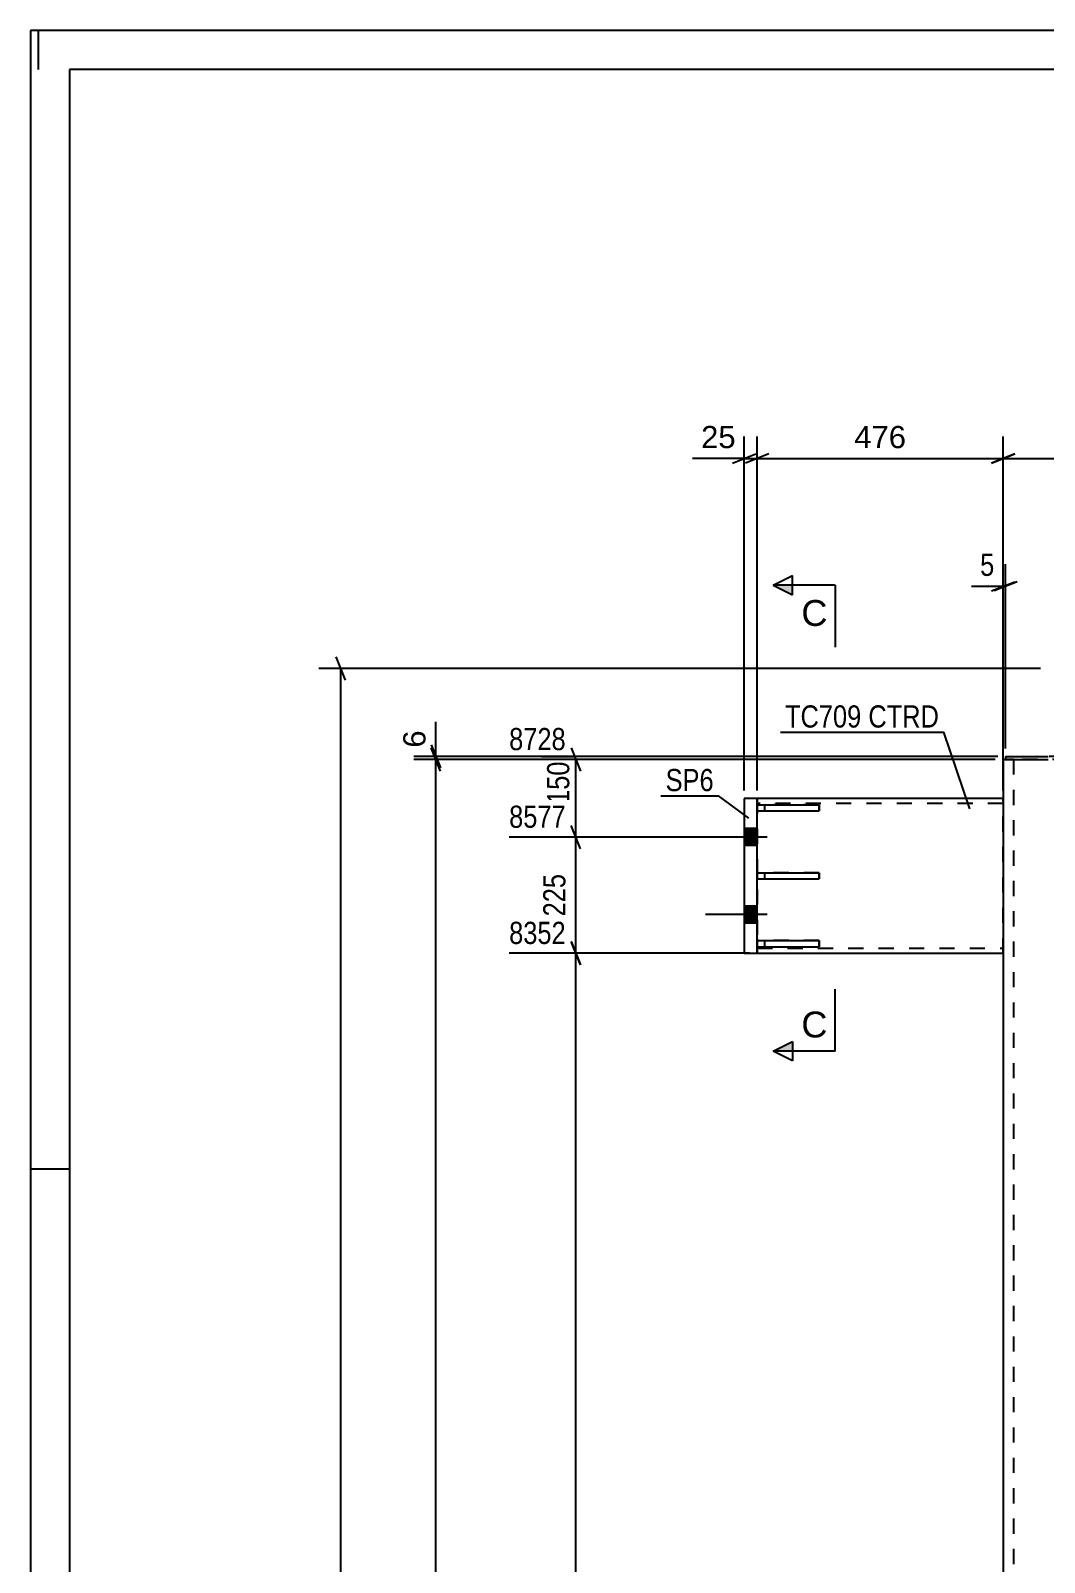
# Model space of a CAD drawing. Header units: millimetres. Extents: x 0 to 841, y 0 to 594.
# Drawn here: x 0 to 130.9, y 396.3 to 594 of the extents above; entities that cross this region are included whole.
import ezdxf

# ---------------------------------------------------------------- set-up
doc = ezdxf.new("R2010")
doc.units = ezdxf.units.MM
doc.linetypes.add('DXK_LINE_DOT2', pattern=[3.9198, 1.9599, -1.9599])
doc.styles.add('Arial', font='ARIAL.TTF', dxfattribs={"height": 0.2})
doc.styles.add('Arial Narrow', font='ARIALN.TTF', dxfattribs={"height": 0.2})

# ---------------------------------------------------------------- blocks, each defined once
blk = doc.blocks.new('Unknown-284928707-1132')
at = {"color": 5, "linetype": 'Continuous'}
for p, q in [((841, 594), (0, 594)), ((0, 594), (0, 0)), ((1, 589), (1, 594)), ((836, 589), (5, 589)), ((5, 589), (5, 5)), ((5, 447), (0, 447))]:
    blk.add_line(p, q, dxfattribs=at)
blk = doc.blocks.new('Part-284928707-2670 - 2604')
at = {"color": 2, "linetype": 'Continuous'}
for p, q in [((125.86, 500.31), (131.36, 500.31)), ((125.86, 500.31), (125.86, 499.91)), ((158.53, 500.31), (153.03, 500.31)), ((158.53, 500.31), (158.53, 499.91)), ((125.86, 499.91), (126.98, 499.91)), ((158.53, 499.91), (157.41, 499.91))]:
    blk.add_line(p, q, dxfattribs=at)
at = {"color": 7, "linetype": 'DXK_LINE_DOT2'}
for p, q in [((153.03, 500.31), (131.36, 500.31)), ((157.41, 499.91), (126.98, 499.91))]:
    blk.add_line(p, q, dxfattribs=at)
blk = doc.blocks.new('Part-284928707-2676 - 2604')
at = {"color": 7, "linetype": 'DXK_LINE_DOT2'}
for p, q in [((101.79, 476.53), (93.79, 476.53)), ((93.79, 476.53), (93.79, 475.73)), ((93.79, 475.73), (101.79, 475.73)), ((94.79, 475.73), (94.79, 476.53)), ((101.79, 475.73), (101.79, 476.53))]:
    blk.add_line(p, q, dxfattribs=at)
blk = doc.blocks.new('Part-284928707-2679 - 2604')
at = {"color": 2, "linetype": 'Continuous'}
for p, q in [((93.79, 476.53), (101.79, 476.53)), ((93.79, 476.53), (93.79, 475.73)), ((93.79, 475.73), (101.79, 475.73)), ((101.79, 476.53), (101.79, 475.73))]:
    blk.add_line(p, q, dxfattribs=at)
at = {"color": 7, "linetype": 'DXK_LINE_DOT2'}
blk.add_line((94.79, 475.73), (94.79, 476.53), dxfattribs=at)
blk = doc.blocks.new('Part-284928707-2685 - 2604')
at = {"color": 2, "linetype": 'Continuous'}
for p, q in [((92.12, 494.89), (92.12, 474.89)), ((93.79, 494.89), (92.12, 494.89)), ((93.79, 474.89), (93.79, 494.89)), ((92.12, 474.89), (93.79, 474.89))]:
    blk.add_line(p, q, dxfattribs=at)
blk = doc.blocks.new('Part-284928707-2635 - 2604')
at = {"color": 2, "linetype": 'Continuous'}
for p, q in [((125.53, 499.91), (125.53, 240.85)), ((125.53, 499.91), (125.86, 499.91)), ((126.98, 499.91), (131.36, 499.91))]:
    blk.add_line(p, q, dxfattribs=at)
at = {"color": 7, "linetype": 'DXK_LINE_DOT2'}
for p, q in [((126.96, 499.91), (125.86, 499.91)), ((126.31, 499.91), (126.98, 499.91)), ((126.86, 499.91), (126.86, 240.85)), ((126.96, 499.91), (126.98, 499.91))]:
    blk.add_line(p, q, dxfattribs=at)
blk = doc.blocks.new('Bolt-284928707-2639 - 2604')
at = {"linetype": 'Continuous'}
for points in [[(92.12, 490.99), (92.12, 488.79), (93.79, 488.79), (93.79, 490.99)], [(92.12, 490.99), (92.12, 488.79), (93.79, 488.79), (93.79, 490.99)], [(92.12, 480.99), (92.12, 478.79), (93.79, 478.79), (93.79, 480.99)], [(92.12, 480.99), (92.12, 478.79), (93.79, 478.79), (93.79, 480.99)]]:
    blk.add_hatch(color=1, dxfattribs=at).paths.add_polyline_path(points)
at = {"color": 1, "linetype": 'Continuous'}
for p, q in [((93.79, 490.99), (92.12, 490.99)), ((93.79, 490.99), (92.12, 490.99)), ((95.06, 489.89), (87.12, 489.89)), ((95.06, 489.89), (87.12, 489.89)), ((93.79, 488.79), (92.12, 488.79)), ((93.79, 488.79), (92.12, 488.79)), ((93.79, 480.99), (92.12, 480.99)), ((93.79, 480.99), (92.12, 480.99)), ((95.06, 479.89), (87.12, 479.89)), ((95.06, 479.89), (87.12, 479.89)), ((93.79, 478.79), (92.12, 478.79)), ((93.79, 478.79), (92.12, 478.79))]:
    blk.add_line(p, q, dxfattribs=at)
blk = doc.blocks.new('Part-284928707-2658 - 2604')
at = {"color": 7, "linetype": 'DXK_LINE_DOT2'}
for p, q in [((101.79, 494.06), (93.79, 494.06)), ((93.79, 494.06), (93.79, 493.26)), ((93.79, 493.26), (101.79, 493.26)), ((94.79, 493.26), (94.79, 494.06)), ((101.79, 493.26), (101.79, 494.06))]:
    blk.add_line(p, q, dxfattribs=at)
blk = doc.blocks.new('Part-284928707-2659 - 2604')
at = {"color": 7, "linetype": 'DXK_LINE_DOT2'}
for p, q in [((101.79, 485.29), (93.79, 485.29)), ((93.79, 485.29), (93.79, 484.49)), ((93.79, 484.49), (101.79, 484.49)), ((94.79, 484.49), (94.79, 485.29)), ((101.79, 484.49), (101.79, 485.29))]:
    blk.add_line(p, q, dxfattribs=at)
blk = doc.blocks.new('Part-284928707-2660 - 2604')
at = {"color": 2, "linetype": 'Continuous'}
for p, q in [((93.79, 494.06), (101.79, 494.06)), ((93.79, 494.06), (93.79, 493.26)), ((93.79, 493.26), (101.79, 493.26)), ((101.79, 494.06), (101.79, 493.26))]:
    blk.add_line(p, q, dxfattribs=at)
at = {"color": 7, "linetype": 'DXK_LINE_DOT2'}
blk.add_line((94.79, 493.26), (94.79, 494.06), dxfattribs=at)
blk = doc.blocks.new('Part-284928707-2661 - 2604')
at = {"color": 2, "linetype": 'Continuous'}
for p, q in [((93.79, 485.29), (101.79, 485.29)), ((93.79, 485.29), (93.79, 484.49)), ((93.79, 484.49), (101.79, 484.49)), ((101.79, 485.29), (101.79, 484.49))]:
    blk.add_line(p, q, dxfattribs=at)
at = {"color": 7, "linetype": 'DXK_LINE_DOT2'}
blk.add_line((94.79, 484.49), (94.79, 485.29), dxfattribs=at)
blk = doc.blocks.new('Part-284928707-2765 - 2604')
at = {"color": 2, "linetype": 'Continuous'}
for p, q in [((125.53, 494.89), (93.79, 494.89)), ((93.79, 474.89), (125.53, 474.89))]:
    blk.add_line(p, q, dxfattribs=at)
at = {"color": 7, "linetype": 'DXK_LINE_DOT2'}
for p, q in [((93.79, 494.89), (93.79, 474.89)), ((125.53, 474.89), (125.53, 494.89)), ((125.53, 494.22), (93.79, 494.22)), ((93.79, 475.56), (125.53, 475.56))]:
    blk.add_line(p, q, dxfattribs=at)
blk = doc.blocks.new('StraightDimension-284928707-3019 - 2604')
at = {"color": 7, "linetype": 'Continuous'}
for p, q in [((125.53, 500.91), (125.53, 525.11)), ((125.86, 501.31), (125.86, 525.11)), ((124.03, 521.66), (127.03, 522.86)), ((127.36, 522.86), (124.36, 521.66)), ((125.53, 522.26), (125.86, 522.26))]:
    blk.add_line(p, q, dxfattribs=at)
at = {"color": 0}
blk.add_wipeout([(125, 523.01), (125, 527.21), (121.97, 527.21), (121.97, 523.01)], dxfattribs=at)
at = {"color": 7, "linetype": 'Continuous'}
blk.add_line((125.53, 522.26), (121.45, 522.26), dxfattribs=at)
blk.add_line((125.53, 522.26), (121.45, 522.26), dxfattribs=at)
at = {"color": 3, "style": 'Arial Narrow'}
blk.add_text('5', height=2.86, dxfattribs=at).set_placement((122.57, 523.61))
blk = doc.blocks.new('StraightDimension-284928707-3043 - 2604')
at = {"color": 7, "linetype": 'Continuous'}
for p, q in [((92.79, 474.89), (61.77, 474.89)), ((70.98, 473.39), (69.78, 476.39)), ((70.38, 285.56), (70.38, 474.89)), ((69.78, 287.06), (70.98, 284.06)), ((87.82, 285.56), (61.77, 285.56))]:
    blk.add_line(p, q, dxfattribs=at)
at = {"color": 0, "linetype": 'Continuous'}
blk.add_wipeout([(69.68, 475.49), (69.68, 479.69), (61.17, 479.69), (61.17, 475.49)], dxfattribs=at)
at = {"color": 0}
blk.add_wipeout([(69.63, 384.48), (65.43, 384.48), (65.43, 375.97), (69.63, 375.97)], dxfattribs=at)
at = {"color": 3, "linetype": 'Continuous', "style": 'Arial Narrow'}
blk.add_text('8352', height=2.863, dxfattribs=at).set_placement((61.77, 476.09))
at = {"color": 3, "style": 'Arial Narrow'}
blk.add_text('2840', height=2.863, rotation=90.0002, dxfattribs=at).set_placement((69.03, 376.57))
blk = doc.blocks.new('StraightDimension-284928707-3057 - 2604')
at = {"color": 7, "linetype": 'Continuous'}
for p, q in [((69.78, 501.41), (70.98, 498.41)), ((124.53, 499.91), (61.77, 499.91)), ((70.38, 489.89), (70.38, 499.91)), ((70.98, 488.39), (69.78, 491.39)), ((87.79, 489.89), (61.77, 489.89))]:
    blk.add_line(p, q, dxfattribs=at)
at = {"color": 0}
blk.add_wipeout([(70.13, 500.26), (65.93, 500.26), (65.93, 493.57), (70.13, 493.57)], dxfattribs=at)
at = {"color": 3, "style": 'Arial Narrow'}
blk.add_text('150', height=2.863, rotation=90.0002, dxfattribs=at).set_placement((69.53, 494.17))
at = {"color": 0, "linetype": 'Continuous'}
blk.add_wipeout([(69.68, 500.51), (69.68, 504.71), (61.17, 504.71), (61.17, 500.51)], dxfattribs=at)
at = {"color": 3, "linetype": 'Continuous', "style": 'Arial Narrow'}
blk.add_text('8728', height=2.863, dxfattribs=at).set_placement((61.77, 501.11))
blk = doc.blocks.new('StraightDimension-284928707-2795 - 2604')
at = {"color": 7, "linetype": 'Continuous'}
for p, q in [((92.12, 495.89), (92.12, 541.6)), ((93.79, 495.89), (93.79, 541.6)), ((90.62, 538.15), (93.62, 539.35)), ((92.12, 538.75), (93.79, 538.75)), ((95.29, 539.35), (92.29, 538.15))]:
    blk.add_line(p, q, dxfattribs=at)
at = {"color": 0}
blk.add_wipeout([(91.6, 539.5), (91.6, 543.7), (85.95, 543.7), (85.95, 539.5)], dxfattribs=at)
at = {"color": 7, "linetype": 'Continuous'}
blk.add_line((92.12, 538.75), (85.42, 538.75), dxfattribs=at)
blk.add_line((92.12, 538.75), (85.42, 538.75), dxfattribs=at)
at = {"color": 3, "style": 'Arial'}
blk.add_text('25', height=2.865, dxfattribs=at).set_placement((86.55, 540.1))
blk = doc.blocks.new('StraightDimension-284928707-2801 - 2604')
at = {"color": 7, "linetype": 'Continuous'}
for p, q in [((93.79, 495.89), (93.79, 541.6)), ((125.53, 495.89), (125.53, 541.6)), ((95.29, 539.35), (92.29, 538.15)), ((93.79, 538.75), (125.53, 538.75)), ((124.03, 538.15), (127.03, 539.35))]:
    blk.add_line(p, q, dxfattribs=at)
at = {"color": 0}
blk.add_wipeout([(113.59, 539.5), (113.59, 543.7), (105.72, 543.7), (105.72, 539.5)], dxfattribs=at)
at = {"color": 3, "style": 'Arial'}
blk.add_text('476', height=2.865, dxfattribs=at).set_placement((106.32, 540.1))
blk = doc.blocks.new('StraightDimension-284928707-2807 - 2604')
at = {"color": 7, "linetype": 'Continuous'}
for p, q in [((125.53, 495.89), (125.53, 541.6)), ((158.86, 495.89), (158.86, 541.6)), ((127.03, 539.35), (124.03, 538.15)), ((125.53, 538.75), (158.86, 538.75)), ((157.36, 538.15), (160.36, 539.35))]:
    blk.add_line(p, q, dxfattribs=at)
at = {"color": 0}
blk.add_wipeout([(146.13, 539.5), (146.13, 543.7), (138.26, 543.7), (138.26, 539.5)], dxfattribs=at)
at = {"color": 3, "style": 'Arial'}
blk.add_text('500', height=2.865, dxfattribs=at).set_placement((138.86, 540.1))
blk = doc.blocks.new('StraightDimension-284928707-2981 - 2604')
at = {"color": 7, "linetype": 'Continuous'}
for p, q in [((40.65, 510.16), (39.45, 513.16)), ((130.36, 511.66), (37.2, 511.66)), ((40.05, 214.85), (40.05, 511.66))]:
    blk.add_line(p, q, dxfattribs=at)
blk = doc.blocks.new('StraightDimension-284928707-2999 - 2604')
at = {"color": 7, "linetype": 'Continuous'}
for p, q in [((52.92, 498.41), (51.72, 501.41)), ((124.53, 499.91), (49.47, 499.91)), ((52.32, 216.51), (52.32, 499.91))]:
    blk.add_line(p, q, dxfattribs=at)
blk = doc.blocks.new('StraightDimension-284928707-3008 - 2604')
at = {"color": 7, "linetype": 'Continuous'}
for p, q in [((124.86, 500.31), (49.47, 500.31)), ((51.72, 501.81), (52.92, 498.81)), ((52.92, 498.41), (51.72, 501.41)), ((52.32, 499.91), (52.32, 500.31)), ((124.53, 499.91), (49.47, 499.91))]:
    blk.add_line(p, q, dxfattribs=at)
at = {"color": 0}
blk.add_wipeout([(51.57, 504.26), (47.37, 504.26), (47.37, 500.83), (51.57, 500.83)], dxfattribs=at)
at = {"color": 7, "linetype": 'Continuous'}
blk.add_line((52.32, 500.31), (52.32, 504.78), dxfattribs=at)
blk.add_line((52.32, 500.31), (52.32, 504.78), dxfattribs=at)
at = {"color": 3, "style": 'Arial'}
blk.add_text('6', height=2.87, rotation=90.0002, dxfattribs=at).set_placement((50.97, 501.43))
blk = doc.blocks.new('StraightDimension-284928707-3050 - 2604')
at = {"color": 7, "linetype": 'Continuous'}
for p, q in [((70.98, 488.39), (69.78, 491.39)), ((87.79, 489.89), (61.77, 489.89)), ((70.38, 474.89), (70.38, 489.89)), ((92.79, 474.89), (61.77, 474.89)), ((69.78, 476.39), (70.98, 473.39))]:
    blk.add_line(p, q, dxfattribs=at)
at = {"color": 0, "linetype": 'Continuous'}
blk.add_wipeout([(69.68, 490.49), (69.68, 494.69), (61.17, 494.69), (61.17, 490.49)], dxfattribs=at)
at = {"color": 0}
blk.add_wipeout([(69.63, 485.73), (65.43, 485.73), (65.43, 479.05), (69.63, 479.05)], dxfattribs=at)
at = {"color": 3, "linetype": 'Continuous', "style": 'Arial Narrow'}
blk.add_text('8577', height=2.863, dxfattribs=at).set_placement((61.77, 491.09))
at = {"color": 3, "style": 'Arial Narrow'}
blk.add_text('225', height=2.863, rotation=90.0002, dxfattribs=at).set_placement((69.03, 479.65))
blk = doc.blocks.new('Mark-284928707-2681 - 2604')
at = {"color": 0}
blk.add_wipeout([(88.18, 495.82), (88.18, 498.82), (81.97, 498.82), (81.97, 495.82)], dxfattribs=at)
blk.add_wipeout([(88.18, 495.82), (88.18, 498.82), (81.97, 498.82), (81.97, 495.82)], dxfattribs=at)
at = {"color": 30, "linetype": 'Continuous'}
for p in [(81.37, 495.22), (92.71, 492.31)]:
    blk.add_line(p, (88.78, 495.22), dxfattribs=at)
at = {"color": 3, "style": 'Arial Narrow'}
blk.add_text('SP6', height=2.863, dxfattribs=at).set_placement((81.97, 495.82))
blk = doc.blocks.new('Mark-284928707-2761 - 2604')
at = {"color": 0}
blk.add_wipeout([(107.24, 504.03), (107.24, 507.03), (97.38, 507.03), (97.38, 504.03)], dxfattribs=at)
blk.add_wipeout([(107.24, 504.03), (107.24, 507.03), (97.38, 507.03), (97.38, 504.03)], dxfattribs=at)
at = {"color": 3, "style": 'Arial Narrow'}
blk.add_text('TC709', height=2.863, dxfattribs=at).set_placement((97.38, 504.03))
at = {"color": 0}
blk.add_wipeout([(117.27, 504.03), (117.27, 507.03), (108.14, 507.03), (108.14, 504.03)], dxfattribs=at)
blk.add_wipeout([(117.27, 504.03), (117.27, 507.03), (108.14, 507.03), (108.14, 504.03)], dxfattribs=at)
at = {"color": 30, "linetype": 'Continuous'}
for p in [(96.78, 503.43), (121.26, 493.55)]:
    blk.add_line(p, (117.87, 503.43), dxfattribs=at)
at = {"color": 3, "style": 'Arial Narrow'}
blk.add_text('CTRD', height=2.863, dxfattribs=at).set_placement((108.14, 504.03))
blk = doc.blocks.new('SectionMark-284928707-3068 - 2604')
at = {"linetype": 'Continuous'}
for points in [[(98.36, 522.4), (98.36, 521.15), (95.86, 522.4)], [(98.36, 463.52), (98.36, 462.27), (95.86, 462.27)]]:
    blk.add_hatch(color=6, dxfattribs=at).paths.add_polyline_path(points)
at = {"color": 6, "linetype": 'Continuous'}
for p, q in [((95.86, 522.4), (98.36, 523.65)), ((103.86, 522.4), (95.86, 522.4)), ((95.86, 522.4), (98.36, 521.15)), ((98.36, 521.15), (98.36, 523.65)), ((103.86, 522.4), (103.86, 514.4)), ((103.86, 462.27), (103.86, 470.27)), ((95.86, 462.27), (98.36, 463.52)), ((98.36, 463.52), (98.36, 461.02)), ((103.86, 462.27), (95.86, 462.27)), ((98.36, 461.02), (95.86, 462.27))]:
    blk.add_line(p, q, dxfattribs=at)
at = {"color": 0, "linetype": 'Continuous'}
for points in [[(102.86, 517.15), (102.86, 520.65), (99.49, 520.65), (99.49, 517.15)], [(102.86, 464.02), (102.86, 467.52), (99.49, 467.52), (99.49, 464.02)]]:
    blk.add_wipeout(points, dxfattribs=at)
at = {"color": 3, "linetype": 'Continuous', "style": 'Arial'}
for p in [(99.49, 517.15), (99.49, 464.02)]:
    blk.add_text('C', height=3.34, dxfattribs=at).set_placement(p)

msp = doc.modelspace()

# ---------------------------------------------------------------- block references
for name in ['Unknown-284928707-1132', 'Part-284928707-2635 - 2604', 'Part-284928707-2670 - 2604', 'Part-284928707-2685 - 2604', 'Part-284928707-2765 - 2604', 'Part-284928707-2658 - 2604', 'Part-284928707-2660 - 2604', 'Bolt-284928707-2639 - 2604', 'Part-284928707-2659 - 2604', 'Part-284928707-2661 - 2604', 'Part-284928707-2676 - 2604', 'Part-284928707-2679 - 2604']:
    msp.add_blockref(name, (0, 0))

# ---------------------------------------------------------------- next in the draw order: block references
for name in ['StraightDimension-284928707-3019 - 2604', 'StraightDimension-284928707-3043 - 2604']:
    msp.add_blockref(name, (0, 0))

# ---------------------------------------------------------------- next in the draw order: block references
msp.add_blockref('StraightDimension-284928707-3057 - 2604', (0, 0))

# ---------------------------------------------------------------- next in the draw order: block references
msp.add_blockref('StraightDimension-284928707-2795 - 2604', (0, 0))

# ---------------------------------------------------------------- next in the draw order: block references
msp.add_blockref('StraightDimension-284928707-2801 - 2604', (0, 0))

# ---------------------------------------------------------------- next in the draw order: block references
msp.add_blockref('StraightDimension-284928707-2807 - 2604', (0, 0))

# ---------------------------------------------------------------- next in the draw order: block references
msp.add_blockref('StraightDimension-284928707-2981 - 2604', (0, 0))

# ---------------------------------------------------------------- next in the draw order: block references
msp.add_blockref('StraightDimension-284928707-2999 - 2604', (0, 0))

# ---------------------------------------------------------------- next in the draw order: block references
for name in ['StraightDimension-284928707-3008 - 2604', 'StraightDimension-284928707-3050 - 2604']:
    msp.add_blockref(name, (0, 0))

# ---------------------------------------------------------------- next in the draw order: block references
for name in ['Mark-284928707-2761 - 2604', 'Mark-284928707-2681 - 2604']:
    msp.add_blockref(name, (0, 0))

# ---------------------------------------------------------------- next in the draw order: block references
msp.add_blockref('SectionMark-284928707-3068 - 2604', (0, 0))

doc.saveas('drawing.dxf')
